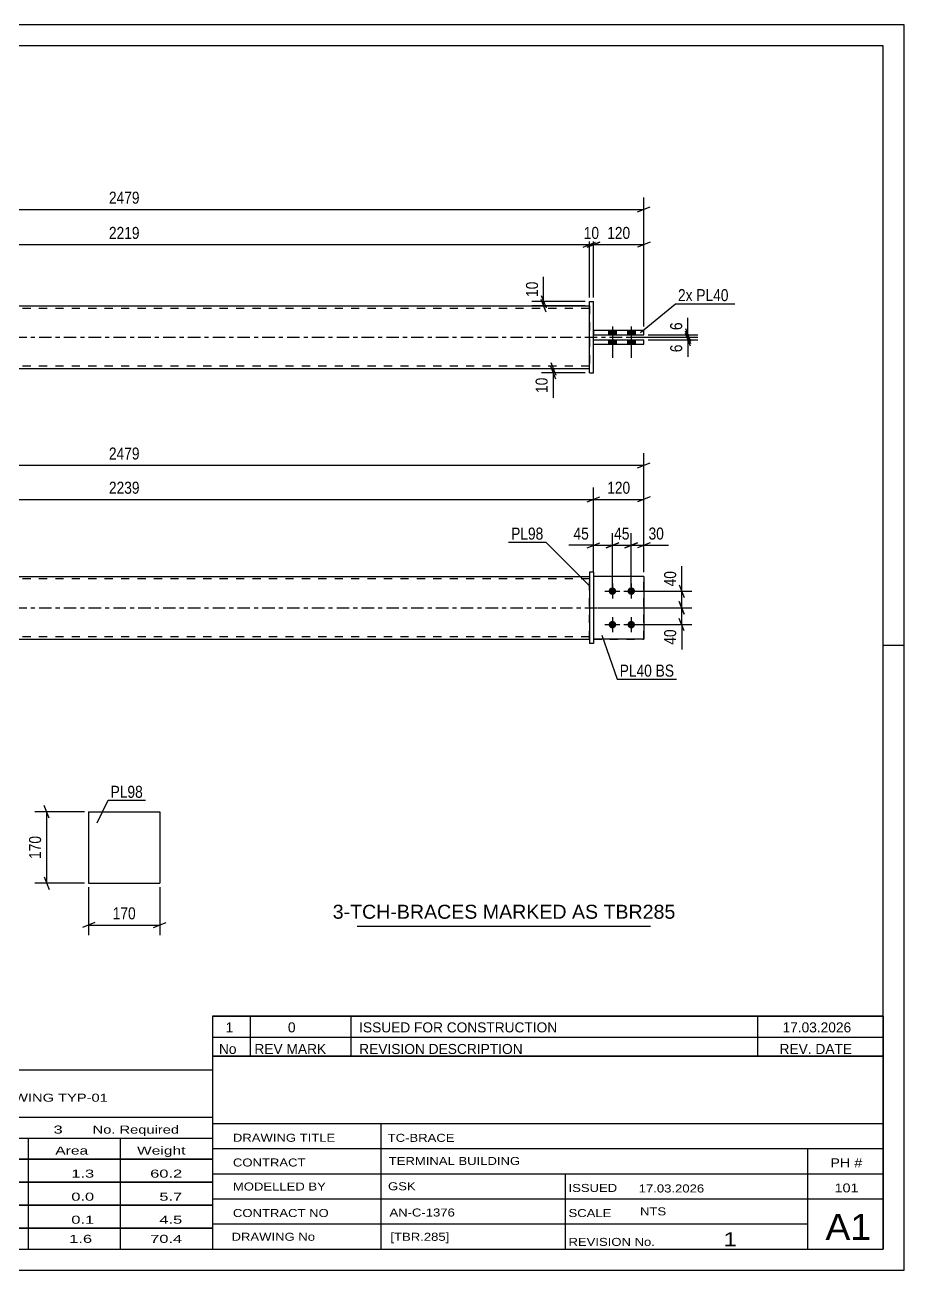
# Model space of a CAD drawing. Header units: millimetres. Extents: x 0 to 420, y 0 to 297.
# Drawn here: x 210.3 to 420, y 0 to 297 of the extents above; entities that cross this region are included whole.
import ezdxf

# ---------------------------------------------------------------- set-up
doc = ezdxf.new("R2010")
doc.units = ezdxf.units.MM
doc.linetypes.add('DXK_LINE_DOT2', pattern=[3.9198, 1.9599, -1.9599])
doc.linetypes.add('DXK_LINE_DOT3', pattern=[5.9187, 2.979, -0.9799, 0.9799, -0.9799])
doc.styles.add('Arial', font='ARIAL.TTF', dxfattribs={"height": 0.2})
doc.styles.add('Arial Narrow', font='ARIALN.TTF', dxfattribs={"height": 0.2})

# ---------------------------------------------------------------- blocks, each defined once
blk = doc.blocks.new('Unknown-580573518-1163')
at = {"color": 5, "linetype": 'Continuous'}
for p, q in [((420, 297), (0, 297)), ((420, 0), (420, 297)), ((415, 292), (5, 292)), ((415, 5), (415, 292)), ((420, 149), (415, 149)), ((5, 5), (415, 5)), ((0, 0), (420, 0))]:
    blk.add_line(p, q, dxfattribs=at)
blk = doc.blocks.new('Part-580573518-1769 - 1738')
at = {"color": 2, "linetype": 'Continuous'}
for p, q in [((357.91, 165.45), (345.91, 165.45)), ((357.91, 165.45), (357.91, 150.45)), ((357.91, 150.45), (345.91, 150.45))]:
    blk.add_line(p, q, dxfattribs=at)
at = {"color": 7, "linetype": 'DXK_LINE_DOT2'}
blk.add_line((345.91, 165.45), (345.91, 150.45), dxfattribs=at)
blk = doc.blocks.new('Part-580573518-1764 - 1738')
at = {"color": 7, "linetype": 'DXK_LINE_DOT2'}
for p, q in [((357.91, 165.45), (345.91, 165.45)), ((345.91, 165.45), (345.91, 150.45)), ((357.91, 150.45), (357.91, 165.45)), ((345.91, 150.45), (357.91, 150.45))]:
    blk.add_line(p, q, dxfattribs=at)
blk = doc.blocks.new('Part-580573518-1784 - 1738')
at = {"color": 2, "linetype": 'Continuous'}
for p, q in [((345.91, 166.45), (344.91, 166.45)), ((344.91, 166.45), (344.91, 149.45)), ((345.91, 166.45), (345.91, 149.45)), ((345.91, 149.45), (344.91, 149.45))]:
    blk.add_line(p, q, dxfattribs=at)
blk = doc.blocks.new('Part-580573518-1804 - 1738')
at = {"color": 2, "linetype": 'Continuous'}
for p, q in [((123, 165.45), (344.91, 165.45)), ((123, 150.45), (344.91, 150.45))]:
    blk.add_line(p, q, dxfattribs=at)
at = {"color": 7, "linetype": 'DXK_LINE_DOT2'}
for p, q in [((123, 150.45), (123, 165.45)), ((344.91, 164.85), (123, 164.85)), ((344.91, 150.45), (344.91, 165.45)), ((344.91, 151.05), (123, 151.05))]:
    blk.add_line(p, q, dxfattribs=at)
at = {"color": 7, "linetype": 'DXK_LINE_DOT3'}
blk.add_line((113, 157.95), (354.91, 157.95), dxfattribs=at)
blk = doc.blocks.new('Bolt-580573518-1805 - 1738')
at = {"linetype": 'Continuous'}
for points in [[(350.41, 162.85, -1), (350.41, 161.05, -1)], [(354.91, 162.85, -1), (354.91, 161.05, -1)], [(350.41, 154.85, -1), (350.41, 153.05, -1)], [(354.91, 154.85, -1), (354.91, 153.05, -1)]]:
    blk.add_hatch(color=1, dxfattribs=at).paths.add_polyline_path(points)
at = {"color": 1, "linetype": 'Continuous'}
for p, q in [((350.41, 163.75), (350.41, 160.15)), ((354.91, 163.75), (354.91, 160.15)), ((348.61, 161.95), (352.21, 161.95)), ((353.11, 161.95), (356.71, 161.95)), ((350.41, 155.75), (350.41, 152.15)), ((354.91, 155.75), (354.91, 152.15)), ((348.61, 153.95), (352.21, 153.95)), ((353.11, 153.95), (356.71, 153.95))]:
    blk.add_line(p, q, dxfattribs=at)
blk = doc.blocks.new('Part-580573518-1418 - 1390')
at = {"color": 2, "linetype": 'Continuous'}
for p, q in [((357.91, 224.09), (345.91, 224.09)), ((345.91, 223.09), (357.91, 223.09)), ((357.91, 223.09), (357.91, 224.09))]:
    blk.add_line(p, q, dxfattribs=at)
at = {"color": 7, "linetype": 'DXK_LINE_DOT2'}
blk.add_line((345.91, 224.09), (345.91, 223.09), dxfattribs=at)
blk = doc.blocks.new('Part-580573518-1445 - 1390')
at = {"color": 2, "linetype": 'Continuous'}
for p, q in [((123, 229.99), (344.91, 229.99)), ((344.91, 214.99), (123, 214.99))]:
    blk.add_line(p, q, dxfattribs=at)
at = {"color": 7, "linetype": 'DXK_LINE_DOT2'}
for p, q in [((123, 214.99), (123, 229.99)), ((344.91, 229.39), (123, 229.39)), ((344.91, 229.99), (344.91, 214.99)), ((344.91, 215.59), (123, 215.59))]:
    blk.add_line(p, q, dxfattribs=at)
at = {"color": 7, "linetype": 'DXK_LINE_DOT3'}
blk.add_line((113, 222.49), (354.91, 222.49), dxfattribs=at)
blk = doc.blocks.new('Bolt-580573518-1430 - 1390')
at = {"linetype": 'Continuous'}
for points in [[(351.31, 224.09), (349.51, 224.09), (349.51, 223.09), (351.31, 223.09)], [(351.31, 224.09), (349.51, 224.09), (349.51, 223.09), (351.31, 223.09)], [(355.81, 224.09), (354.01, 224.09), (354.01, 223.09), (355.81, 223.09)], [(355.81, 224.09), (354.01, 224.09), (354.01, 223.09), (355.81, 223.09)], [(351.31, 221.89), (349.51, 221.89), (349.51, 220.89), (351.31, 220.89)], [(351.31, 221.89), (349.51, 221.89), (349.51, 220.89), (351.31, 220.89)], [(355.81, 221.89), (354.01, 221.89), (354.01, 220.89), (355.81, 220.89)], [(355.81, 221.89), (354.01, 221.89), (354.01, 220.89), (355.81, 220.89)]]:
    blk.add_hatch(color=1, dxfattribs=at).paths.add_polyline_path(points)
at = {"color": 1, "linetype": 'Continuous'}
for p, q in [((349.51, 224.09), (349.51, 223.09)), ((349.51, 224.09), (349.51, 223.09)), ((350.41, 225.09), (350.41, 217.59)), ((350.41, 225.09), (350.41, 217.59)), ((351.31, 224.09), (351.31, 223.09)), ((351.31, 224.09), (351.31, 223.09)), ((354.01, 224.09), (354.01, 223.09)), ((354.01, 224.09), (354.01, 223.09)), ((354.91, 225.09), (354.91, 217.59)), ((354.91, 225.09), (354.91, 217.59)), ((355.81, 224.09), (355.81, 223.09)), ((355.81, 224.09), (355.81, 223.09)), ((349.51, 221.89), (349.51, 220.89)), ((349.51, 221.89), (349.51, 220.89)), ((351.31, 221.89), (351.31, 220.89)), ((351.31, 221.89), (351.31, 220.89)), ((354.01, 221.89), (354.01, 220.89)), ((354.01, 221.89), (354.01, 220.89)), ((355.81, 221.89), (355.81, 220.89)), ((355.81, 221.89), (355.81, 220.89))]:
    blk.add_line(p, q, dxfattribs=at)
blk = doc.blocks.new('Part-580573518-1457 - 1390')
at = {"color": 2, "linetype": 'Continuous'}
for p, q in [((344.91, 213.99), (344.91, 230.99)), ((344.91, 230.99), (345.91, 230.99)), ((345.91, 213.99), (345.91, 230.99)), ((344.91, 213.99), (345.91, 213.99))]:
    blk.add_line(p, q, dxfattribs=at)
blk = doc.blocks.new('Part-580573518-1462 - 1390')
at = {"color": 2, "linetype": 'Continuous'}
for p, q in [((345.91, 221.89), (357.91, 221.89)), ((345.91, 220.89), (357.91, 220.89)), ((357.91, 220.89), (357.91, 221.89))]:
    blk.add_line(p, q, dxfattribs=at)
at = {"color": 7, "linetype": 'DXK_LINE_DOT2'}
blk.add_line((345.91, 220.89), (345.91, 221.89), dxfattribs=at)
blk = doc.blocks.new('Part-580573518-2294 - 2288')
at = {"color": 2, "linetype": 'Continuous'}
for p, q in [((225.46, 109.31), (225.46, 92.31)), ((225.46, 109.31), (242.46, 109.31)), ((242.46, 109.31), (242.46, 92.31)), ((225.46, 92.31), (242.46, 92.31))]:
    blk.add_line(p, q, dxfattribs=at)
blk = doc.blocks.new('StraightDimension-580573518-1826 - 1738')
at = {"color": 7, "linetype": 'Continuous'}
for p, q in [((350.41, 162.95), (350.41, 175.74)), ((354.91, 162.95), (354.91, 175.74)), ((348.91, 172.29), (351.91, 173.49)), ((350.41, 172.89), (354.91, 172.89)), ((356.41, 173.49), (353.41, 172.29))]:
    blk.add_line(p, q, dxfattribs=at)
at = {"color": 0}
blk.add_wipeout([(355.09, 173.64), (355.09, 177.84), (350.23, 177.84), (350.23, 173.64)], dxfattribs=at)
at = {"color": 3, "style": 'Arial Narrow'}
blk.add_text('45', height=2.863, dxfattribs=at).set_placement((350.83, 174.24))
blk = doc.blocks.new('StraightDimension-580573518-1914 - 1738')
at = {"color": 7, "linetype": 'Continuous'}
for p, q in [((123.5, 184.43), (120.5, 183.23)), ((122, 158.95), (122, 186.68)), ((344.41, 183.23), (347.41, 184.43)), ((345.91, 166.45), (345.91, 186.68)), ((122, 183.83), (345.91, 183.83))]:
    blk.add_line(p, q, dxfattribs=at)
at = {"color": 0}
blk.add_wipeout([(238.21, 184.58), (238.21, 188.78), (229.7, 188.78), (229.7, 184.58)], dxfattribs=at)
at = {"color": 3, "style": 'Arial Narrow'}
blk.add_text('2239', height=2.863, dxfattribs=at).set_placement((230.3, 185.18))
blk = doc.blocks.new('StraightDimension-580573518-1810 - 1738')
at = {"color": 7, "linetype": 'Continuous'}
for p, q in [((354.91, 162.95), (354.91, 175.74)), ((357.91, 166.45), (357.91, 175.74)), ((353.41, 172.29), (356.41, 173.49)), ((354.91, 172.89), (357.91, 172.89)), ((359.41, 173.49), (356.41, 172.29))]:
    blk.add_line(p, q, dxfattribs=at)
at = {"color": 0}
blk.add_wipeout([(363.29, 173.64), (363.29, 177.84), (358.44, 177.84), (358.44, 173.64)], dxfattribs=at)
at = {"color": 7, "linetype": 'Continuous'}
blk.add_line((357.91, 172.89), (363.82, 172.89), dxfattribs=at)
blk.add_line((357.91, 172.89), (363.82, 172.89), dxfattribs=at)
at = {"color": 3, "style": 'Arial Narrow'}
blk.add_text('30', height=2.863, dxfattribs=at).set_placement((359.04, 174.24))
blk = doc.blocks.new('StraightDimension-580573518-1839 - 1738')
at = {"color": 7, "linetype": 'Continuous'}
for p, q in [((345.91, 166.45), (345.91, 175.74)), ((350.41, 162.95), (350.41, 175.74)), ((344.41, 172.29), (347.41, 173.49)), ((345.91, 172.89), (350.41, 172.89)), ((351.91, 173.49), (348.91, 172.29))]:
    blk.add_line(p, q, dxfattribs=at)
at = {"color": 0}
blk.add_wipeout([(345.39, 173.64), (345.39, 177.84), (340.53, 177.84), (340.53, 173.64)], dxfattribs=at)
at = {"color": 7, "linetype": 'Continuous'}
blk.add_line((345.91, 172.89), (340, 172.89), dxfattribs=at)
blk.add_line((345.91, 172.89), (340, 172.89), dxfattribs=at)
at = {"color": 3, "style": 'Arial Narrow'}
blk.add_text('45', height=2.863, dxfattribs=at).set_placement((341.13, 174.24))
blk = doc.blocks.new('StraightDimension-580573518-1856 - 1738')
at = {"color": 7, "linetype": 'Continuous'}
for p, q in [((110, 166.45), (110, 194.83)), ((357.91, 166.45), (357.91, 194.83)), ((111.5, 192.58), (108.5, 191.38)), ((110, 191.98), (357.91, 191.98)), ((356.41, 191.38), (359.41, 192.58))]:
    blk.add_line(p, q, dxfattribs=at)
at = {"color": 0}
blk.add_wipeout([(238.21, 192.73), (238.21, 196.93), (229.7, 196.93), (229.7, 192.73)], dxfattribs=at)
at = {"color": 3, "style": 'Arial Narrow'}
blk.add_text('2479', height=2.863, dxfattribs=at).set_placement((230.3, 193.33))
blk = doc.blocks.new('StraightDimension-580573518-1876 - 1738')
at = {"color": 7, "linetype": 'Continuous'}
for p, q in [((366.36, 163.45), (367.56, 160.45)), ((355.91, 161.95), (369.36, 161.95)), ((366.96, 157.95), (366.96, 161.95)), ((346.91, 157.95), (369.36, 157.95)), ((367.56, 156.45), (366.36, 159.45))]:
    blk.add_line(p, q, dxfattribs=at)
at = {"color": 0}
blk.add_wipeout([(366.21, 167.34), (362.01, 167.34), (362.01, 162.48), (366.21, 162.48)], dxfattribs=at)
at = {"color": 7, "linetype": 'Continuous'}
blk.add_line((366.96, 161.95), (366.96, 167.86), dxfattribs=at)
blk.add_line((366.96, 161.95), (366.96, 167.86), dxfattribs=at)
at = {"color": 3, "style": 'Arial Narrow'}
blk.add_text('40', height=2.863, rotation=90.0002, dxfattribs=at).set_placement((365.61, 163.08))
blk = doc.blocks.new('StraightDimension-580573518-1885 - 1738')
at = {"color": 7, "linetype": 'Continuous'}
for p, q in [((346.91, 157.95), (369.36, 157.95)), ((366.36, 159.45), (367.56, 156.45)), ((366.96, 153.95), (366.96, 157.95)), ((367.56, 152.45), (366.36, 155.45)), ((355.91, 153.95), (369.36, 153.95))]:
    blk.add_line(p, q, dxfattribs=at)
at = {"color": 0}
blk.add_wipeout([(366.21, 153.43), (362.01, 153.43), (362.01, 148.57), (366.21, 148.57)], dxfattribs=at)
at = {"color": 7, "linetype": 'Continuous'}
blk.add_line((366.96, 153.95), (366.96, 148.05), dxfattribs=at)
blk.add_line((366.96, 153.95), (366.96, 148.05), dxfattribs=at)
at = {"color": 3, "style": 'Arial Narrow'}
blk.add_text('40', height=2.863, rotation=90.0002, dxfattribs=at).set_placement((365.61, 149.17))
blk = doc.blocks.new('StraightDimension-580573518-1895 - 1738')
at = {"color": 7, "linetype": 'Continuous'}
for p, q in [((344.41, 183.23), (347.41, 184.43)), ((345.91, 166.45), (345.91, 186.68)), ((359.41, 184.43), (356.41, 183.23)), ((357.91, 166.45), (357.91, 186.68)), ((345.91, 183.83), (357.91, 183.83))]:
    blk.add_line(p, q, dxfattribs=at)
at = {"color": 0}
blk.add_wipeout([(355.25, 184.58), (355.25, 188.78), (348.57, 188.78), (348.57, 184.58)], dxfattribs=at)
at = {"color": 3, "style": 'Arial Narrow'}
blk.add_text('120', height=2.863, dxfattribs=at).set_placement((349.17, 185.18))
blk = doc.blocks.new('StraightDimension-580573518-1552 - 1390')
at = {"color": 7, "linetype": 'Continuous'}
for p, q in [((333.41, 232.49), (334.61, 229.49)), ((343.91, 230.99), (331.16, 230.99)), ((343.91, 229.99), (331.16, 229.99)), ((334.61, 228.49), (333.41, 231.49)), ((334.01, 229.99), (334.01, 230.99))]:
    blk.add_line(p, q, dxfattribs=at)
at = {"color": 0}
blk.add_wipeout([(333.26, 236.37), (329.06, 236.37), (329.06, 231.51), (333.26, 231.51)], dxfattribs=at)
at = {"color": 7, "linetype": 'Continuous'}
blk.add_line((334.01, 230.99), (334.01, 236.89), dxfattribs=at)
blk.add_line((334.01, 230.99), (334.01, 236.89), dxfattribs=at)
at = {"color": 3, "style": 'Arial Narrow'}
blk.add_text('10', height=2.863, rotation=90.0002, dxfattribs=at).set_placement((332.66, 232.11))
blk = doc.blocks.new('StraightDimension-580573518-1538 - 1390')
at = {"color": 7, "linetype": 'Continuous'}
for p, q in [((343.91, 214.99), (333.46, 214.99)), ((343.91, 213.99), (333.46, 213.99)), ((335.71, 216.49), (336.91, 213.49)), ((336.91, 212.49), (335.71, 215.49)), ((336.31, 213.99), (336.31, 214.99))]:
    blk.add_line(p, q, dxfattribs=at)
at = {"color": 0}
blk.add_wipeout([(335.56, 213.46), (331.36, 213.46), (331.36, 208.61), (335.56, 208.61)], dxfattribs=at)
at = {"color": 7, "linetype": 'Continuous'}
blk.add_line((336.31, 213.99), (336.31, 208.08), dxfattribs=at)
blk.add_line((336.31, 213.99), (336.31, 208.08), dxfattribs=at)
at = {"color": 3, "style": 'Arial Narrow'}
blk.add_text('10', height=2.863, rotation=90.0002, dxfattribs=at).set_placement((334.96, 209.21))
blk = doc.blocks.new('StraightDimension-580573518-1567 - 1390')
at = {"color": 7, "linetype": 'Continuous'}
for p, q in [((110, 225.09), (110, 255.86)), ((357.91, 225.09), (357.91, 255.86)), ((111.5, 253.61), (108.5, 252.41)), ((110, 253.01), (357.91, 253.01)), ((356.41, 252.41), (359.41, 253.61))]:
    blk.add_line(p, q, dxfattribs=at)
at = {"color": 0}
blk.add_wipeout([(238.21, 253.76), (238.21, 257.96), (229.7, 257.96), (229.7, 253.76)], dxfattribs=at)
at = {"color": 3, "style": 'Arial Narrow'}
blk.add_text('2479', height=2.863, dxfattribs=at).set_placement((230.3, 254.36))
blk = doc.blocks.new('StraightDimension-580573518-1578 - 1390')
at = {"color": 7, "linetype": 'Continuous'}
for p, q in [((345.91, 231.99), (345.91, 247.45)), ((357.91, 225.09), (357.91, 247.45)), ((344.41, 244), (347.41, 245.2)), ((345.91, 244.6), (357.91, 244.6)), ((359.41, 245.2), (356.41, 244))]:
    blk.add_line(p, q, dxfattribs=at)
at = {"color": 0}
blk.add_wipeout([(355.25, 245.35), (355.25, 249.55), (348.57, 249.55), (348.57, 245.35)], dxfattribs=at)
at = {"color": 3, "style": 'Arial Narrow'}
blk.add_text('120', height=2.863, dxfattribs=at).set_placement((349.17, 245.95))
blk = doc.blocks.new('StraightDimension-580573518-1608 - 1390')
at = {"color": 7, "linetype": 'Continuous'}
for p, q in [((123, 231.99), (123, 247.45)), ((344.91, 231.99), (344.91, 247.45)), ((124.5, 245.2), (121.5, 244)), ((123, 244.6), (344.91, 244.6)), ((343.41, 244), (346.41, 245.2))]:
    blk.add_line(p, q, dxfattribs=at)
at = {"color": 0}
blk.add_wipeout([(238.21, 245.35), (238.21, 249.55), (229.7, 249.55), (229.7, 245.35)], dxfattribs=at)
at = {"color": 3, "style": 'Arial Narrow'}
blk.add_text('2219', height=2.863, dxfattribs=at).set_placement((230.3, 245.95))
blk = doc.blocks.new('StraightDimension-580573518-1618 - 1390')
at = {"color": 7, "linetype": 'Continuous'}
for p, q in [((344.91, 231.99), (344.91, 247.45)), ((345.91, 231.99), (345.91, 247.45)), ((343.41, 244), (346.41, 245.2)), ((347.41, 245.2), (344.41, 244)), ((344.91, 244.6), (345.91, 244.6))]:
    blk.add_line(p, q, dxfattribs=at)
at = {"color": 0}
blk.add_wipeout([(347.84, 245.35), (347.84, 249.55), (342.98, 249.55), (342.98, 245.35)], dxfattribs=at)
at = {"color": 3, "style": 'Arial Narrow'}
blk.add_text('10', height=2.863, dxfattribs=at).set_placement((343.58, 245.95))
blk = doc.blocks.new('StraightDimension-580573518-1650 - 1390')
at = {"color": 7, "linetype": 'Continuous'}
for p, q in [((367.81, 223.99), (369.01, 220.99)), ((369.01, 220.39), (367.81, 223.39)), ((353.66, 222.49), (370.81, 222.49)), ((358.91, 221.89), (370.81, 221.89)), ((368.41, 221.89), (368.41, 222.49))]:
    blk.add_line(p, q, dxfattribs=at)
at = {"color": 0}
blk.add_wipeout([(367.66, 221.36), (363.46, 221.36), (363.46, 218.33), (367.66, 218.33)], dxfattribs=at)
at = {"color": 7, "linetype": 'Continuous'}
blk.add_line((368.41, 221.89), (368.41, 217.81), dxfattribs=at)
blk.add_line((368.41, 221.89), (368.41, 217.81), dxfattribs=at)
at = {"color": 3, "style": 'Arial Narrow'}
blk.add_text('6', height=2.86, rotation=90.0002, dxfattribs=at).set_placement((367.06, 218.93))
blk = doc.blocks.new('StraightDimension-580573518-1661 - 1390')
at = {"color": 7, "linetype": 'Continuous'}
for p, q in [((358.91, 223.09), (370.81, 223.09)), ((367.81, 224.59), (369.01, 221.59)), ((369.01, 220.99), (367.81, 223.99)), ((368.41, 222.49), (368.41, 223.09)), ((353.66, 222.49), (370.81, 222.49))]:
    blk.add_line(p, q, dxfattribs=at)
at = {"color": 0}
blk.add_wipeout([(367.66, 226.64), (363.46, 226.64), (363.46, 223.61), (367.66, 223.61)], dxfattribs=at)
at = {"color": 7, "linetype": 'Continuous'}
blk.add_line((368.41, 223.09), (368.41, 227.17), dxfattribs=at)
blk.add_line((368.41, 223.09), (368.41, 227.17), dxfattribs=at)
at = {"color": 3, "style": 'Arial Narrow'}
blk.add_text('6', height=2.86, rotation=90.0002, dxfattribs=at).set_placement((367.06, 224.21))
blk = doc.blocks.new('StraightDimension-580573518-2305 - 2288')
at = {"color": 7, "linetype": 'Continuous'}
for p, q in [((225.46, 91.31), (225.46, 79.91)), ((242.46, 91.31), (242.46, 79.91)), ((226.96, 82.91), (223.96, 81.71)), ((225.46, 82.31), (242.46, 82.31)), ((240.96, 81.71), (243.96, 82.91))]:
    blk.add_line(p, q, dxfattribs=at)
at = {"color": 0}
blk.add_wipeout([(237.3, 83.06), (237.3, 87.26), (230.61, 87.26), (230.61, 83.06)], dxfattribs=at)
at = {"color": 3, "style": 'Arial Narrow'}
blk.add_text('170', height=2.863, dxfattribs=at).set_placement((231.21, 83.66))
blk = doc.blocks.new('StraightDimension-580573518-2296 - 2288')
at = {"color": 7, "linetype": 'Continuous'}
for p, q in [((216.06, 107.81), (214.86, 110.81)), ((224.46, 109.31), (212.61, 109.31)), ((215.46, 92.31), (215.46, 109.31)), ((224.46, 92.31), (212.61, 92.31)), ((214.86, 93.81), (216.06, 90.81))]:
    blk.add_line(p, q, dxfattribs=at)
at = {"color": 0}
blk.add_wipeout([(214.71, 104.16), (210.51, 104.16), (210.51, 97.47), (214.71, 97.47)], dxfattribs=at)
at = {"color": 3, "style": 'Arial Narrow'}
blk.add_text('170', height=2.863, rotation=90.0002, dxfattribs=at).set_placement((214.11, 98.07))
blk = doc.blocks.new('Unknown-580573518-3685')
at = {"color": 7, "linetype": 'Continuous'}
blk.add_line((289.5, 82.05), (359.5, 82.05), dxfattribs=at)
at = {"color": 7, "style": 'Arial'}
blk.add_text('3-TCH-BRACES MARKED AS TBR285', height=3.3428, dxfattribs=at).set_placement((283.69, 83.8))
blk = doc.blocks.new('Unknown-580573518-3682')
at = {"color": 7, "linetype": 'Continuous'}
for p, q in [((255, 51.05), (255, 5)), ((255, 51.05), (415, 51.05)), ((415, 51), (415, 5)), ((255, 35), (415, 35)), ((295.14, 35), (295.14, 5)), ((255, 29), (415, 29)), ((397, 5.05), (397, 29.05)), ((255, 23), (415, 23)), ((339.14, 23), (339.14, 5)), ((255, 17), (415, 17)), ((255, 11), (397, 11)), ((255, 5), (415, 5))]:
    blk.add_line(p, q, dxfattribs=at)
at = {"color": 7, "style": 'Arial Narrow'}
for s, height, width, p in [('DRAWING TITLE', 1.9089, 1.425378, (259.88, 30.61)), ('TC-BRACE', 1.909, 1.425378, (296.81, 30.59)), ('TERMINAL BUILDING', 1.9089, 1.425378, (297.06, 25.07)), ('CONTRACT', 1.909, 1.425378, (259.88, 24.71)), ('MODELLED BY', 1.9089, 1.425378, (259.88, 18.98)), ('GSK', 1.909, 1.425378, (296.88, 19.04)), ('ISSUED', 1.909, 1.425378, (339.94, 18.64)), ('17.03.2026', 1.909, 1.425378, (356.69, 18.52)), ('CONTRACT NO', 1.9089, 1.425378, (259.88, 12.66)), ('AN-C-1376', 1.909, 1.425378, (297.23, 12.78)), ('SCALE', 1.909, 1.425378, (339.94, 12.65)), ('A1', 6.204, 1.25, (401.24, 7.2)), ('DRAWING No', 1.909, 1.425378, (259.56, 7)), ('[TBR.285]', 1.909, 1.425378, (297.46, 6.99)), ('1', 3.34, 1.5, (376.91, 5.68)), ('REVISION No.', 1.9089, 1.425378, (339.94, 5.77))]:
    blk.add_text(s, height=height, dxfattribs=dict(at, width=width)).set_placement(p)
at = {"color": 7, "linetype": 'Continuous', "style": 'Arial Narrow'}
for s, height, width, p in [('PH #', 2.1, 1.42538, (402.4, 24.55)), ('101', 2.1, 1.42538, (403.41, 18.55)), ('NTS', 1.909, 1.425378, (357, 13.05))]:
    blk.add_text(s, height=height, dxfattribs=dict(at, width=width)).set_placement(p)
blk = doc.blocks.new('Unknown-580573518-3683')
at = {"color": 7, "linetype": 'Continuous'}
for p, q in [((255, 60.55), (415, 60.55)), ((415, 60.55), (255, 60.55)), ((255, 60.55), (255, 55.55)), ((264, 60.55), (264, 55.55)), ((288, 60.55), (288, 55.55)), ((385, 60.55), (385, 55.55)), ((415, 60.55), (415, 55.55)), ((255, 55.55), (415, 55.55)), ((255, 55.55), (255, 51.05)), ((255, 55.55), (415, 55.55)), ((264, 55.55), (264, 51.05)), ((288, 55.55), (288, 51.05)), ((385, 55.55), (385, 51.05)), ((415, 55.55), (415, 51.05)), ((415, 51.05), (255, 51.05))]:
    blk.add_line(p, q, dxfattribs=at)
at = {"color": 7, "linetype": 'Continuous', "style": 'Arial Narrow'}
for s, height, width, p in [('1', 2.39, 1.196471, (258.16, 56.7)), ('0', 2.39, 1.196471, (273, 56.7)), ('ISSUED FOR CONSTRUCTION', 2.3861, 1.196471, (290, 56.7)), ('17.03.2026', 2.386, 1.196471, (391, 56.7)), ('No', 2.386, 1.2, (256.54, 51.55)), ('REV MARK', 2.386, 1.2, (265, 51.55)), ('REVISION DESCRIPTION', 2.3861, 1.2, (290, 51.55)), ('REV. DATE', 2.386, 1.2, (390.28, 51.55))]:
    blk.add_text(s, height=height, dxfattribs=dict(at, width=width)).set_placement(p)
blk = doc.blocks.new('Unknown-580573518-3684')
at = {"color": 7, "linetype": 'Continuous'}
for p, q in [((95, 47.75), (255, 47.75)), ((95, 36.5), (95, 47.75)), ((255, 47.75), (255, 36.5)), ((95, 36.5), (255, 36.5)), ((95, 36.5), (95, 31.5)), ((255, 36.5), (255, 31.5)), ((95, 31.5), (255, 31.5)), ((95, 31.5), (95, 26.5)), ((119, 31.5), (119, 26.5)), ((154.5, 31.5), (154.5, 26.5)), ((180.5, 31.5), (180.5, 26.5)), ((193.5, 31.5), (193.5, 26.5)), ((211, 31.5), (211, 26.5)), ((233, 31.5), (233, 26.5)), ((255, 31.5), (255, 26.5)), ((95, 26.5), (255, 26.5)), ((95, 26.45), (95, 21.05)), ((95, 26.45), (255, 26.45)), ((119, 26.5), (119, 21)), ((154.5, 26.5), (154.5, 21)), ((180.5, 26.5), (180.5, 21)), ((193.5, 26.5), (193.5, 21)), ((211, 26.5), (211, 21)), ((233, 26.5), (233, 21)), ((255, 26.45), (255, 21.05)), ((95, 21.05), (255, 21.05)), ((95, 20.95), (95, 15.55)), ((95, 20.95), (255, 20.95)), ((119, 21), (119, 15.5)), ((154.5, 21), (154.5, 15.5)), ((180.5, 21), (180.5, 15.5)), ((193.5, 21), (193.5, 15.5)), ((211, 21), (211, 15.5)), ((233, 21), (233, 15.5)), ((255, 20.95), (255, 15.55)), ((95, 15.55), (255, 15.55)), ((95, 15.45), (95, 10.05)), ((95, 15.45), (255, 15.45)), ((119, 15.5), (119, 10)), ((154.5, 15.5), (154.5, 10)), ((180.5, 15.5), (180.5, 10)), ((193.5, 15.5), (193.5, 10)), ((211, 15.5), (211, 10)), ((233, 15.5), (233, 10)), ((255, 15.45), (255, 10.05)), ((95, 10.05), (255, 10.05)), ((95, 10), (255, 10)), ((95, 10), (95, 5)), ((211, 10), (211, 5)), ((233, 10), (233, 5)), ((255, 10), (255, 5)), ((95, 5), (255, 5))]:
    blk.add_line(p, q, dxfattribs=at)
at = {"color": 7, "style": 'Arial Narrow'}
for s, height, width, p in [('GENERAL NOTES & WELD DETAILS :', 2.8633, 1.4, (96.15, 40.06)), ('REFER TYP DRAWING TYP-01', 1.9089, 1.6, (179.7, 40.16)), ("MATERIAL LIST FOR ASSEMBLY MK'D", 1.9089, 1.6, (96.15, 32.56)), ('TBR285', 1.909, 1.794707, (187.59, 32.47)), ('3', 1.91, 1.794707, (217.08, 32.56)), ('No. Required', 1.9089, 1.6, (226.41, 32.56)), ('Mark', 1.909, 1.7, (96.34, 27.5)), ('Profile', 1.909, 1.7, (129.41, 27.5)), ('Material', 1.909, 1.7, (159.54, 27.56)), ('No.', 1.909, 1.7, (184.5, 27.56)), ('Length', 1.909, 1.7, (195, 27.56)), ('Area', 1.909, 1.7, (217.5, 27.56)), ('Weight', 1.909, 1.7, (237, 27.56))]:
    blk.add_text(s, height=height, dxfattribs=dict(at, width=width)).set_placement(p)
at = {"color": 7, "linetype": 'Continuous', "style": 'Arial Narrow'}
for s, height, width, p in [('TBR285', 1.909, 1.794707, (96.5, 22.06)), ('SHS150*6', 1.909, 1.794707, (121, 22.06)), ('E350', 1.909, 1.794707, (160.74, 22.06)), ('1', 1.91, 1.794707, (184.86, 22.06)), ('2219', 1.909, 1.794707, (197.58, 22.06)), ('1.3', 1.909, 1.794707, (221.32, 22.06)), ('60.2', 1.909, 1.794707, (240.14, 22.06)), ('PL40', 1.909, 1.794707, (96.5, 16.56)), ('PL10*120', 1.909, 1.794707, (121, 16.56)), ('E350', 1.909, 1.794707, (160.74, 16.56)), ('4', 1.91, 1.794707, (184.86, 16.56)), ('150', 1.909, 1.794707, (199.77, 16.56)), ('0.0', 1.909, 1.794707, (221.32, 16.56)), ('5.7', 1.909, 1.794707, (242.33, 16.56)), ('PL98', 1.909, 1.794707, (96.5, 11.06)), ('PL10*170', 1.909, 1.794707, (121, 11.06)), ('E350', 1.909, 1.794707, (160.74, 11.06)), ('2', 1.91, 1.794707, (184.86, 11.06)), ('170', 1.909, 1.794707, (199.77, 11.06)), ('0.1', 1.909, 1.794707, (221.32, 11.06)), ('4.5', 1.909, 1.794707, (242.33, 11.06)), ('Total', 1.909, 1.7, (197.33, 6.5)), ('1.6', 1.909, 1.794707, (220.83, 6.5)), ('70.4', 1.909, 1.794707, (240.14, 6.5))]:
    blk.add_text(s, height=height, dxfattribs=dict(at, width=width)).set_placement(p)
blk = doc.blocks.new('Mark-580573518-1780 - 1738')
at = {"color": 0}
blk.add_wipeout([(333.93, 174.23), (333.93, 177.23), (326.26, 177.23), (326.26, 174.23)], dxfattribs=at)
blk.add_wipeout([(333.93, 174.23), (333.93, 177.23), (326.26, 177.23), (326.26, 174.23)], dxfattribs=at)
at = {"color": 30, "linetype": 'Continuous'}
for p in [(325.66, 173.63), (345.14, 163.03)]:
    blk.add_line(p, (334.53, 173.63), dxfattribs=at)
at = {"color": 3, "style": 'Arial Narrow'}
blk.add_text('PL98', height=2.863, dxfattribs=at).set_placement((326.26, 174.23))
blk = doc.blocks.new('MarkSet-580573518-2051 - 1738')
at = {"color": 0}
blk.add_wipeout([(359.83, 141.55), (359.83, 144.55), (352.16, 144.55), (352.16, 141.55)], dxfattribs=at)
blk.add_wipeout([(359.83, 141.55), (359.83, 144.55), (352.16, 144.55), (352.16, 141.55)], dxfattribs=at)
at = {"color": 30, "linetype": 'Continuous'}
blk.add_line((347.92, 151.42), (351.56, 140.95), dxfattribs=at)
at = {"color": 0}
blk.add_wipeout([(365.11, 141.55), (365.11, 144.55), (360.73, 144.55), (360.73, 141.55)], dxfattribs=at)
blk.add_wipeout([(365.11, 141.55), (365.11, 144.55), (360.73, 144.55), (360.73, 141.55)], dxfattribs=at)
at = {"color": 30, "linetype": 'Continuous'}
blk.add_line((351.56, 140.95), (365.71, 140.95), dxfattribs=at)
at = {"color": 3, "style": 'Arial Narrow'}
for s, p in [('PL40', (352.16, 141.55)), ('BS', (360.73, 141.55))]:
    blk.add_text(s, height=2.863, dxfattribs=at).set_placement(p)
blk = doc.blocks.new('MarkSet-580573518-1723 - 1390')
at = {"color": 0}
blk.add_wipeout([(369.54, 231.11), (369.54, 234.11), (366.06, 234.11), (366.06, 231.11)], dxfattribs=at)
blk.add_wipeout([(369.54, 231.11), (369.54, 234.11), (366.06, 234.11), (366.06, 231.11)], dxfattribs=at)
at = {"color": 30, "linetype": 'Continuous'}
blk.add_line((357.12, 223.6), (365.46, 230.51), dxfattribs=at)
at = {"color": 0}
blk.add_wipeout([(378.11, 231.11), (378.11, 234.11), (370.44, 234.11), (370.44, 231.11)], dxfattribs=at)
blk.add_wipeout([(378.11, 231.11), (378.11, 234.11), (370.44, 234.11), (370.44, 231.11)], dxfattribs=at)
at = {"color": 30, "linetype": 'Continuous'}
blk.add_line((365.46, 230.51), (379.61, 230.51), dxfattribs=at)
at = {"color": 3, "style": 'Arial Narrow'}
for s, p in [('2x', (366.06, 231.11)), ('PL40', (370.44, 231.11))]:
    blk.add_text(s, height=2.863, dxfattribs=at).set_placement(p)
blk = doc.blocks.new('Mark-580573518-2290 - 2288')
at = {"color": 0}
blk.add_wipeout([(238.39, 112.65), (238.39, 115.65), (230.71, 115.65), (230.71, 112.65)], dxfattribs=at)
blk.add_wipeout([(238.39, 112.65), (238.39, 115.65), (230.71, 115.65), (230.71, 112.65)], dxfattribs=at)
at = {"color": 30, "linetype": 'Continuous'}
for p, q in [((227.47, 106.69), (230.11, 112.05)), ((230.11, 112.05), (238.99, 112.05))]:
    blk.add_line(p, q, dxfattribs=at)
at = {"color": 3, "style": 'Arial Narrow'}
blk.add_text('PL98', height=2.863, dxfattribs=at).set_placement((230.71, 112.65))

msp = doc.modelspace()

# ---------------------------------------------------------------- block references
for name in ['Unknown-580573518-1163', 'Part-580573518-1445 - 1390', 'Part-580573518-1457 - 1390', 'Part-580573518-1418 - 1390', 'Bolt-580573518-1430 - 1390', 'Part-580573518-1462 - 1390', 'Part-580573518-1784 - 1738', 'Part-580573518-1804 - 1738', 'Part-580573518-1769 - 1738', 'Part-580573518-1764 - 1738', 'Bolt-580573518-1805 - 1738', 'Part-580573518-2294 - 2288', 'Unknown-580573518-3685', 'Unknown-580573518-3683', 'Unknown-580573518-3682', 'Unknown-580573518-3684']:
    msp.add_blockref(name, (0, 0))

# ---------------------------------------------------------------- next in the draw order: block references
for name in ['StraightDimension-580573518-1552 - 1390', 'StraightDimension-580573518-1538 - 1390', 'StraightDimension-580573518-1914 - 1738', 'StraightDimension-580573518-1826 - 1738', 'Mark-580573518-2290 - 2288', 'StraightDimension-580573518-2305 - 2288']:
    msp.add_blockref(name, (0, 0))

# ---------------------------------------------------------------- next in the draw order: block references
for name in ['StraightDimension-580573518-1567 - 1390', 'StraightDimension-580573518-1839 - 1738', 'StraightDimension-580573518-1810 - 1738', 'StraightDimension-580573518-2296 - 2288']:
    msp.add_blockref(name, (0, 0))

# ---------------------------------------------------------------- next in the draw order: block references
for name in ['StraightDimension-580573518-1578 - 1390', 'StraightDimension-580573518-1856 - 1738']:
    msp.add_blockref(name, (0, 0))

# ---------------------------------------------------------------- next in the draw order: block references
for name in ['StraightDimension-580573518-1608 - 1390', 'StraightDimension-580573518-1650 - 1390', 'StraightDimension-580573518-1876 - 1738']:
    msp.add_blockref(name, (0, 0))

# ---------------------------------------------------------------- next in the draw order: block references
for name in ['StraightDimension-580573518-1618 - 1390', 'StraightDimension-580573518-1661 - 1390', 'StraightDimension-580573518-1895 - 1738', 'StraightDimension-580573518-1885 - 1738']:
    msp.add_blockref(name, (0, 0))

# ---------------------------------------------------------------- next in the draw order: block references
for name in ['MarkSet-580573518-1723 - 1390', 'Mark-580573518-1780 - 1738', 'MarkSet-580573518-2051 - 1738']:
    msp.add_blockref(name, (0, 0))

doc.saveas('drawing.dxf')
